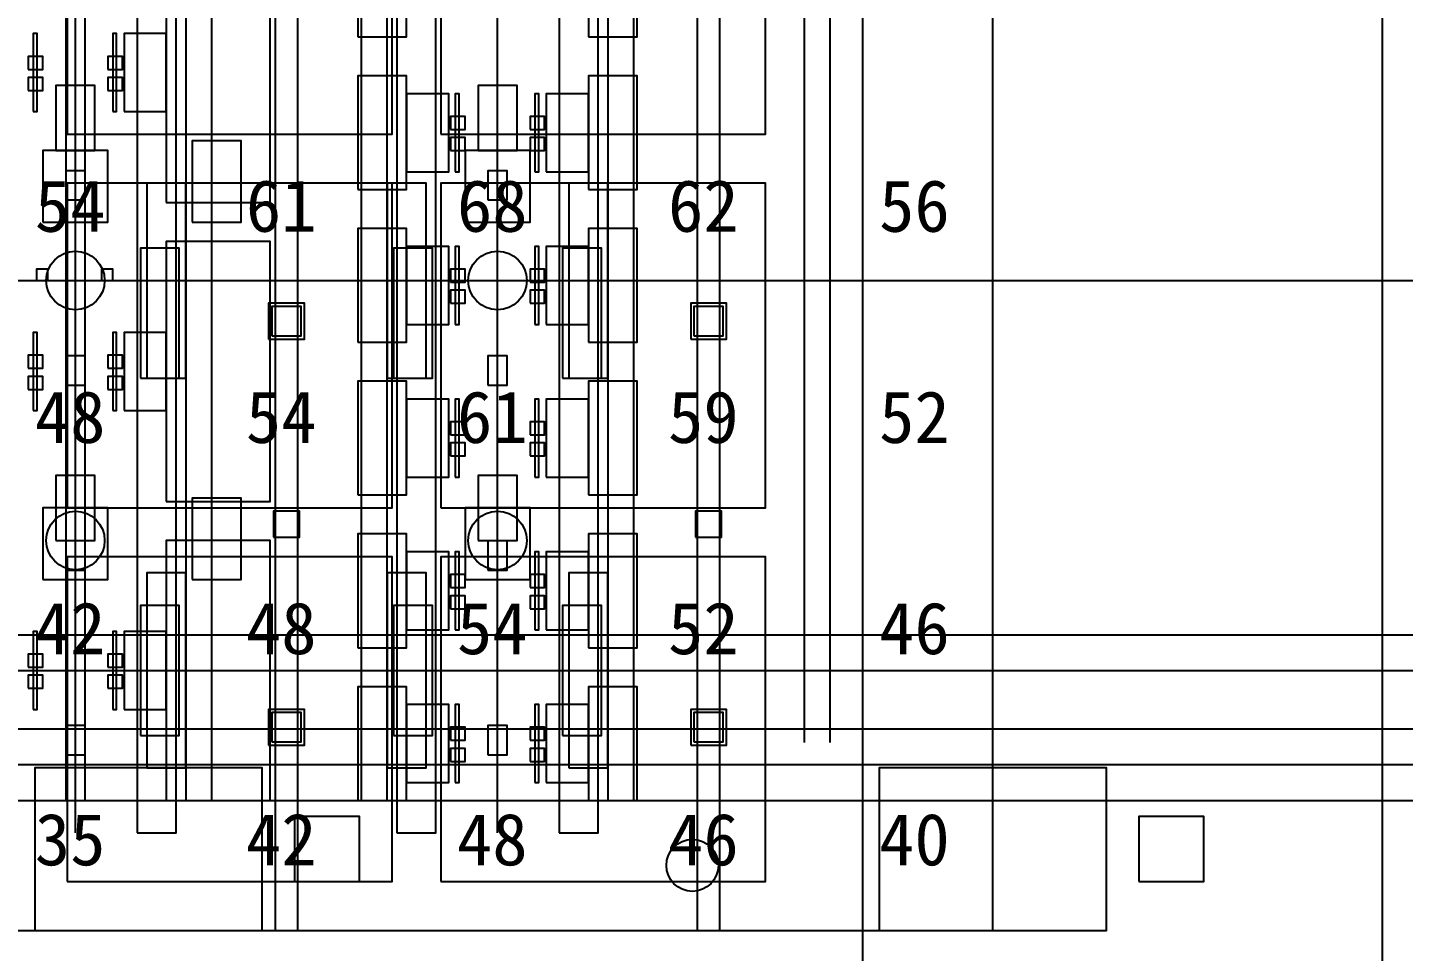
# Model space of a CAD drawing. Header units: metres. Extents: x -1640 to 1560, y -268 to 2338.
# Drawn here: x -87.22 to -44.85, y 1568.35 to 1596.79 of the extents above; entities that cross this region are included whole.
import ezdxf

# ---------------------------------------------------------------- set-up
doc = ezdxf.new("R2010")
doc.units = ezdxf.units.M
for name, color, linetype in [('1F_CHL', 4, 'Continuous'), ('1F_EHS_GAS_DETECTOR', 6, 'Continuous'), ('1F_EHS_SAFETY_SHOWER_EYEWASH_CONCEPT', 3, 'Continuous'), ('1F_PUMP', 2, 'Continuous'), ('1F_SCR', 3, 'Continuous'), ('1F_STRUCT_COLUMN', 8, 'Continuous'), ('1F_ZONE', 3, 'Continuous'), ('2F_CSF_LATERAL_RACK_CONCEPT', 9, 'Continuous'), ('2F_EHS_GAS_DETECTOR', 6, 'Continuous'), ('2F_RFG', 5, 'Continuous'), ('2F_STRUCT_COLUMN', 8, 'Continuous'), ('2F_VMB', 6, 'Continuous'), ('2F_ZONE', 3, 'Continuous'), ('3F_CLEANROOM_OVERHEAD_PIPE_DUCT_CONCEPT', 9, 'Continuous'), ('3F_EHS_EGRESS_DIST_M', 2, 'Continuous'), ('3F_FOUP', 5, 'Continuous'), ('3F_IMP', 1, 'Continuous'), ('3F_METRO', 2, 'Continuous'), ('3F_OHT', 9, 'Continuous'), ('3F_OHTV', 1, 'Continuous'), ('3F_STRUCT_COLUMN', 8, 'Continuous'), ('3F_TBAR', 6, 'Continuous'), ('3F_ZONE', 3, 'Continuous'), ('4F_FFU', 1, 'Continuous'), ('4F_STRUCT_PLENUM_TRUSS_CONCEPT', 9, 'Continuous'), ('4F_ZONE', 3, 'Continuous'), ('5F_CHL', 4, 'Continuous'), ('5F_EHS_GAS_DETECTOR', 6, 'Continuous'), ('5F_EHS_SAFETY_SHOWER_EYEWASH_CONCEPT', 3, 'Continuous'), ('5F_PUMP', 2, 'Continuous'), ('5F_SCR', 3, 'Continuous'), ('5F_STRUCT_COLUMN', 8, 'Continuous'), ('5F_ZONE', 3, 'Continuous'), ('6F_CSF_LATERAL_RACK_CONCEPT', 9, 'Continuous'), ('6F_EHS_GAS_DETECTOR', 6, 'Continuous'), ('6F_RFG', 5, 'Continuous'), ('6F_STRUCT_COLUMN', 8, 'Continuous'), ('6F_VMB', 6, 'Continuous'), ('6F_ZONE', 3, 'Continuous'), ('7F_CLEANROOM_OVERHEAD_PIPE_DUCT_CONCEPT', 9, 'Continuous'), ('7F_EHS_EGRESS_DIST_M', 2, 'Continuous'), ('7F_FOUP', 5, 'Continuous'), ('7F_IMP', 1, 'Continuous'), ('7F_METRO', 2, 'Continuous'), ('7F_OHT', 9, 'Continuous'), ('7F_OHTV', 1, 'Continuous'), ('7F_STRUCT_COLUMN', 8, 'Continuous'), ('7F_TBAR', 6, 'Continuous'), ('7F_ZONE', 3, 'Continuous'), ('8F_FFU', 1, 'Continuous'), ('8F_STRUCT_PLENUM_TRUSS_CONCEPT', 9, 'Continuous'), ('8F_ZONE', 3, 'Continuous'), ('EHS_GAS_SUPPLY', 3, 'Continuous'), ('EHS_PROCESS_EXHAUST', 1, 'Continuous'), ('EHS_TREATED_EXHAUST', 30, 'Continuous'), ('RF_RSC', 4, 'Continuous'), ('RF_STACK', 2, 'Continuous'), ('UTIL_CHEM_CONCEPT', 6, 'Continuous'), ('UTIL_CHW.S_CONCEPT', 1, 'Continuous'), ('UTIL_GAS.SPEC_CONCEPT', 3, 'Continuous'), ('UTIL_PCW.R_CONCEPT', 1, 'Continuous'), ('UTIL_PCW.S_CONCEPT', 6, 'Continuous'), ('UTIL_UPW.R_CONCEPT', 2, 'Continuous'), ('UTIL_UPW.S_CONCEPT', 1, 'Continuous'), ('UTIL_WW.AA_CONCEPT', 3, 'Continuous'), ('UTIL_WW.F_CONCEPT', 2, 'Continuous'), ('UTIL_WW.ORG_CONCEPT', 4, 'Continuous')]:
    doc.layers.add(name, color=color, linetype=linetype)

msp = doc.modelspace()

# ---------------------------------------------------------------- linework, layer by layer
at = {"layer": '1F_CHL'}
for points in [[(-82.15, 1590.8), (-80.65, 1590.8), (-80.65, 1593.3), (-82.15, 1593.3)], [(-82.15, 1579.8), (-80.65, 1579.8), (-80.65, 1582.3), (-82.15, 1582.3)]]:
    msp.add_lwpolyline(points, close=True, dxfattribs=at)
at = {"layer": '1F_EHS_GAS_DETECTOR'}
for centre in [(-85.75, 1581), (-72.75, 1581)]:
    msp.add_circle(centre, 0.9, dxfattribs=at)
at = {"layer": '1F_EHS_SAFETY_SHOWER_EYEWASH_CONCEPT'}
msp.add_circle((-66.75, 1571), 0.8, dxfattribs=at)
at = {"layer": '1F_PUMP'}
for points in [[(-83.75, 1586), (-82.55, 1586), (-82.55, 1590), (-83.75, 1590)], [(-75.95, 1586), (-74.75, 1586), (-74.75, 1590), (-75.95, 1590)], [(-70.75, 1586), (-69.55, 1586), (-69.55, 1590), (-70.75, 1590)], [(-83.75, 1575), (-82.55, 1575), (-82.55, 1579), (-83.75, 1579)], [(-75.95, 1575), (-74.75, 1575), (-74.75, 1579), (-75.95, 1579)], [(-70.75, 1575), (-69.55, 1575), (-69.55, 1579), (-70.75, 1579)]]:
    msp.add_lwpolyline(points, close=True, dxfattribs=at)
at = {"layer": '1F_SCR'}
for points in [[(-86.75, 1590.8), (-84.75, 1590.8), (-84.75, 1593), (-86.75, 1593)], [(-73.75, 1590.8), (-71.75, 1590.8), (-71.75, 1593), (-73.75, 1593)], [(-86.75, 1579.8), (-84.75, 1579.8), (-84.75, 1582), (-86.75, 1582)], [(-73.75, 1579.8), (-71.75, 1579.8), (-71.75, 1582), (-73.75, 1582)]]:
    msp.add_lwpolyline(points, close=True, dxfattribs=at)
at = {"layer": '1F_STRUCT_COLUMN'}
for points in [[(-79.8, 1587.2), (-78.7, 1587.2), (-78.7, 1588.3), (-79.8, 1588.3)], [(-66.8, 1587.2), (-65.7, 1587.2), (-65.7, 1588.3), (-66.8, 1588.3)], [(-79.8, 1574.7), (-78.7, 1574.7), (-78.7, 1575.8), (-79.8, 1575.8)], [(-66.8, 1574.7), (-65.7, 1574.7), (-65.7, 1575.8), (-66.8, 1575.8)]]:
    msp.add_lwpolyline(points, close=True, dxfattribs=at)
at = {"layer": '1F_ZONE'}
msp.add_lwpolyline([(-283, 1569), (-57.5, 1569), (-57.5, 1723), (-283, 1723)], close=True, dxfattribs=at)
at = {"layer": '2F_CSF_LATERAL_RACK_CONCEPT'}
for points in [[(-82.35, 1573), (-81.55, 1573), (-81.55, 1719), (-82.35, 1719)], [(-76.95, 1573), (-76.15, 1573), (-76.15, 1719), (-76.95, 1719)], [(-69.35, 1573), (-68.55, 1573), (-68.55, 1719), (-69.35, 1719)]]:
    msp.add_lwpolyline(points, close=True, dxfattribs=at)
at = {"layer": '2F_EHS_GAS_DETECTOR'}
for centre in [(-85.75, 1589), (-72.75, 1589)]:
    msp.add_circle(centre, 0.9, dxfattribs=at)
at = {"layer": '2F_RFG'}
for points in [[(-83.55, 1586), (-82.35, 1586), (-82.35, 1592), (-83.55, 1592)], [(-76.15, 1586), (-74.95, 1586), (-74.95, 1592), (-76.15, 1592)], [(-70.55, 1586), (-69.35, 1586), (-69.35, 1592), (-70.55, 1592)], [(-83.55, 1574), (-82.35, 1574), (-82.35, 1580), (-83.55, 1580)], [(-76.15, 1574), (-74.95, 1574), (-74.95, 1580), (-76.15, 1580)], [(-70.55, 1574), (-69.35, 1574), (-69.35, 1580), (-70.55, 1580)]]:
    msp.add_lwpolyline(points, close=True, dxfattribs=at)
at = {"layer": '2F_STRUCT_COLUMN'}
for points in [[(-79.7, 1587.3), (-78.8, 1587.3), (-78.8, 1588.2), (-79.7, 1588.2)], [(-66.7, 1587.3), (-65.8, 1587.3), (-65.8, 1588.2), (-66.7, 1588.2)], [(-79.7, 1574.8), (-78.8, 1574.8), (-78.8, 1575.7), (-79.7, 1575.7)], [(-66.7, 1574.8), (-65.8, 1574.8), (-65.8, 1575.7), (-66.7, 1575.7)]]:
    msp.add_lwpolyline(points, close=True, dxfattribs=at)
at = {"layer": '2F_VMB'}
for points in [[(-86.35, 1593), (-85.15, 1593), (-85.15, 1595), (-86.35, 1595)], [(-73.35, 1593), (-72.15, 1593), (-72.15, 1595), (-73.35, 1595)], [(-86.35, 1581), (-85.15, 1581), (-85.15, 1583), (-86.35, 1583)], [(-73.35, 1581), (-72.15, 1581), (-72.15, 1583), (-73.35, 1583)]]:
    msp.add_lwpolyline(points, close=True, dxfattribs=at)
at = {"layer": '2F_ZONE'}
msp.add_lwpolyline([(-283, 1569), (-57.5, 1569), (-57.5, 1723), (-283, 1723)], close=True, dxfattribs=at)
at = {"layer": '3F_CLEANROOM_OVERHEAD_PIPE_DUCT_CONCEPT'}
for points in [[(-83.85, 1572), (-82.65, 1572), (-82.65, 1720), (-83.85, 1720)], [(-75.85, 1572), (-74.65, 1572), (-74.65, 1720), (-75.85, 1720)], [(-70.85, 1572), (-69.65, 1572), (-69.65, 1720), (-70.85, 1720)]]:
    msp.add_lwpolyline(points, close=True, dxfattribs=at)
at = {"layer": '3F_FOUP'}
for points in [[(-87.2, 1595.5), (-86.75, 1595.5), (-86.75, 1595.9), (-87.2, 1595.9)], [(-84.75, 1595.5), (-84.3, 1595.5), (-84.3, 1595.9), (-84.75, 1595.9)], [(-87.2, 1594.85), (-86.75, 1594.85), (-86.75, 1595.25), (-87.2, 1595.25)], [(-84.75, 1594.85), (-84.3, 1594.85), (-84.3, 1595.25), (-84.75, 1595.25)], [(-74.2, 1593.65), (-73.75, 1593.65), (-73.75, 1594.05), (-74.2, 1594.05)], [(-71.75, 1593.65), (-71.3, 1593.65), (-71.3, 1594.05), (-71.75, 1594.05)], [(-74.2, 1593), (-73.75, 1593), (-73.75, 1593.4), (-74.2, 1593.4)], [(-71.75, 1593), (-71.3, 1593), (-71.3, 1593.4), (-71.75, 1593.4)], [(-74.2, 1588.95), (-73.75, 1588.95), (-73.75, 1589.35), (-74.2, 1589.35)], [(-71.75, 1588.95), (-71.3, 1588.95), (-71.3, 1589.35), (-71.75, 1589.35)], [(-74.2, 1588.3), (-73.75, 1588.3), (-73.75, 1588.7), (-74.2, 1588.7)], [(-71.75, 1588.3), (-71.3, 1588.3), (-71.3, 1588.7), (-71.75, 1588.7)], [(-87.2, 1586.3), (-86.75, 1586.3), (-86.75, 1586.7), (-87.2, 1586.7)], [(-84.75, 1586.3), (-84.3, 1586.3), (-84.3, 1586.7), (-84.75, 1586.7)], [(-87.2, 1585.65), (-86.75, 1585.65), (-86.75, 1586.05), (-87.2, 1586.05)], [(-84.75, 1585.65), (-84.3, 1585.65), (-84.3, 1586.05), (-84.75, 1586.05)], [(-74.2, 1584.25), (-73.75, 1584.25), (-73.75, 1584.65), (-74.2, 1584.65)], [(-71.75, 1584.25), (-71.3, 1584.25), (-71.3, 1584.65), (-71.75, 1584.65)], [(-74.2, 1583.6), (-73.75, 1583.6), (-73.75, 1584), (-74.2, 1584)], [(-71.75, 1583.6), (-71.3, 1583.6), (-71.3, 1584), (-71.75, 1584)], [(-74.2, 1579.55), (-73.75, 1579.55), (-73.75, 1579.95), (-74.2, 1579.95)], [(-71.75, 1579.55), (-71.3, 1579.55), (-71.3, 1579.95), (-71.75, 1579.95)], [(-74.2, 1578.9), (-73.75, 1578.9), (-73.75, 1579.3), (-74.2, 1579.3)], [(-71.75, 1578.9), (-71.3, 1578.9), (-71.3, 1579.3), (-71.75, 1579.3)], [(-87.2, 1577.1), (-86.75, 1577.1), (-86.75, 1577.5), (-87.2, 1577.5)], [(-84.75, 1577.1), (-84.3, 1577.1), (-84.3, 1577.5), (-84.75, 1577.5)], [(-87.2, 1576.45), (-86.75, 1576.45), (-86.75, 1576.85), (-87.2, 1576.85)], [(-84.75, 1576.45), (-84.3, 1576.45), (-84.3, 1576.85), (-84.75, 1576.85)], [(-74.2, 1574.85), (-73.75, 1574.85), (-73.75, 1575.25), (-74.2, 1575.25)], [(-71.75, 1574.85), (-71.3, 1574.85), (-71.3, 1575.25), (-71.75, 1575.25)], [(-74.2, 1574.2), (-73.75, 1574.2), (-73.75, 1574.6), (-74.2, 1574.6)], [(-71.75, 1574.2), (-71.3, 1574.2), (-71.3, 1574.6), (-71.75, 1574.6)]]:
    msp.add_lwpolyline(points, close=True, dxfattribs=at)
at = {"layer": '3F_IMP'}
for points in [[(-82.95, 1591.4), (-79.75, 1591.4), (-79.75, 1599.4), (-82.95, 1599.4)], [(-84.25, 1594.2), (-82.95, 1594.2), (-82.95, 1596.6), (-84.25, 1596.6)], [(-82.95, 1582.2), (-79.75, 1582.2), (-79.75, 1590.2), (-82.95, 1590.2)], [(-84.25, 1585), (-82.95, 1585), (-82.95, 1587.4), (-84.25, 1587.4)], [(-82.95, 1573), (-79.75, 1573), (-79.75, 1581), (-82.95, 1581)], [(-84.25, 1575.8), (-82.95, 1575.8), (-82.95, 1578.2), (-84.25, 1578.2)]]:
    msp.add_lwpolyline(points, close=True, dxfattribs=at)
at = {"layer": '3F_METRO'}
for points in [[(-77.05, 1596.5), (-75.55, 1596.5), (-75.55, 1600), (-77.05, 1600)], [(-69.95, 1596.5), (-68.45, 1596.5), (-68.45, 1600), (-69.95, 1600)], [(-77.05, 1591.8), (-75.55, 1591.8), (-75.55, 1595.3), (-77.05, 1595.3)], [(-69.95, 1591.8), (-68.45, 1591.8), (-68.45, 1595.3), (-69.95, 1595.3)], [(-75.55, 1592.35), (-74.25, 1592.35), (-74.25, 1594.75), (-75.55, 1594.75)], [(-71.25, 1592.35), (-69.95, 1592.35), (-69.95, 1594.75), (-71.25, 1594.75)], [(-77.05, 1587.1), (-75.55, 1587.1), (-75.55, 1590.6), (-77.05, 1590.6)], [(-69.95, 1587.1), (-68.45, 1587.1), (-68.45, 1590.6), (-69.95, 1590.6)], [(-75.55, 1587.65), (-74.25, 1587.65), (-74.25, 1590.05), (-75.55, 1590.05)], [(-71.25, 1587.65), (-69.95, 1587.65), (-69.95, 1590.05), (-71.25, 1590.05)], [(-77.05, 1582.4), (-75.55, 1582.4), (-75.55, 1585.9), (-77.05, 1585.9)], [(-69.95, 1582.4), (-68.45, 1582.4), (-68.45, 1585.9), (-69.95, 1585.9)], [(-75.55, 1582.95), (-74.25, 1582.95), (-74.25, 1585.35), (-75.55, 1585.35)], [(-71.25, 1582.95), (-69.95, 1582.95), (-69.95, 1585.35), (-71.25, 1585.35)], [(-77.05, 1577.7), (-75.55, 1577.7), (-75.55, 1581.2), (-77.05, 1581.2)], [(-69.95, 1577.7), (-68.45, 1577.7), (-68.45, 1581.2), (-69.95, 1581.2)], [(-75.55, 1578.25), (-74.25, 1578.25), (-74.25, 1580.65), (-75.55, 1580.65)], [(-71.25, 1578.25), (-69.95, 1578.25), (-69.95, 1580.65), (-71.25, 1580.65)], [(-77.05, 1573), (-75.55, 1573), (-75.55, 1576.5), (-77.05, 1576.5)], [(-69.95, 1573), (-68.45, 1573), (-68.45, 1576.5), (-69.95, 1576.5)], [(-75.55, 1573.55), (-74.25, 1573.55), (-74.25, 1575.95), (-75.55, 1575.95)], [(-71.25, 1573.55), (-69.95, 1573.55), (-69.95, 1575.95), (-71.25, 1575.95)]]:
    msp.add_lwpolyline(points, close=True, dxfattribs=at)
at = {"layer": '3F_OHT'}
for p, q in [((-85.75, 1572), (-85.75, 1642)), ((-72.75, 1572), (-72.75, 1642))]:
    msp.add_line(p, q, dxfattribs=at)
at = {"layer": '3F_OHTV'}
for points in [[(-86.05, 1591.48), (-85.45, 1591.48), (-85.45, 1592.38), (-86.05, 1592.38)], [(-73.05, 1591.48), (-72.45, 1591.48), (-72.45, 1592.38), (-73.05, 1592.38)], [(-86.05, 1585.78), (-85.45, 1585.78), (-85.45, 1586.68), (-86.05, 1586.68)], [(-73.05, 1585.78), (-72.45, 1585.78), (-72.45, 1586.68), (-73.05, 1586.68)], [(-86.05, 1580.09), (-85.45, 1580.09), (-85.45, 1580.99), (-86.05, 1580.99)], [(-73.05, 1580.09), (-72.45, 1580.09), (-72.45, 1580.99), (-73.05, 1580.99)], [(-86.05, 1574.4), (-85.45, 1574.4), (-85.45, 1575.3), (-86.05, 1575.3)], [(-73.05, 1574.4), (-72.45, 1574.4), (-72.45, 1575.3), (-73.05, 1575.3)]]:
    msp.add_lwpolyline(points, close=True, dxfattribs=at)
at = {"layer": '3F_STRUCT_COLUMN'}
for points in [[(-79.65, 1581.1), (-78.85, 1581.1), (-78.85, 1581.9), (-79.65, 1581.9)], [(-66.65, 1581.1), (-65.85, 1581.1), (-65.85, 1581.9), (-66.65, 1581.9)]]:
    msp.add_lwpolyline(points, close=True, dxfattribs=at)
at = {"layer": '3F_TBAR'}
for points in [[(-87.05, 1594.2), (-86.93, 1594.2), (-86.93, 1596.6), (-87.05, 1596.6)], [(-84.6, 1594.2), (-84.48, 1594.2), (-84.48, 1596.6), (-84.6, 1596.6)], [(-74.05, 1592.35), (-73.93, 1592.35), (-73.93, 1594.75), (-74.05, 1594.75)], [(-71.6, 1592.35), (-71.48, 1592.35), (-71.48, 1594.75), (-71.6, 1594.75)], [(-74.05, 1587.65), (-73.93, 1587.65), (-73.93, 1590.05), (-74.05, 1590.05)], [(-71.6, 1587.65), (-71.48, 1587.65), (-71.48, 1590.05), (-71.6, 1590.05)], [(-87.05, 1585), (-86.93, 1585), (-86.93, 1587.4), (-87.05, 1587.4)], [(-84.6, 1585), (-84.48, 1585), (-84.48, 1587.4), (-84.6, 1587.4)], [(-74.05, 1582.95), (-73.93, 1582.95), (-73.93, 1585.35), (-74.05, 1585.35)], [(-71.6, 1582.95), (-71.48, 1582.95), (-71.48, 1585.35), (-71.6, 1585.35)], [(-74.05, 1578.25), (-73.93, 1578.25), (-73.93, 1580.65), (-74.05, 1580.65)], [(-71.6, 1578.25), (-71.48, 1578.25), (-71.48, 1580.65), (-71.6, 1580.65)], [(-87.05, 1575.8), (-86.93, 1575.8), (-86.93, 1578.2), (-87.05, 1578.2)], [(-84.6, 1575.8), (-84.48, 1575.8), (-84.48, 1578.2), (-84.6, 1578.2)], [(-74.05, 1573.55), (-73.93, 1573.55), (-73.93, 1575.95), (-74.05, 1575.95)], [(-71.6, 1573.55), (-71.48, 1573.55), (-71.48, 1575.95), (-71.6, 1575.95)]]:
    msp.add_lwpolyline(points, close=True, dxfattribs=at)
at = {"layer": '3F_ZONE'}
msp.add_lwpolyline([(-283, 1569), (-57.5, 1569), (-57.5, 1723), (-283, 1723)], close=True, dxfattribs=at)
at = {"layer": '4F_FFU'}
for points in [[(-86, 1593.5), (-76, 1593.5), (-76, 1603.5), (-86, 1603.5)], [(-74.5, 1593.5), (-64.5, 1593.5), (-64.5, 1603.5), (-74.5, 1603.5)], [(-86, 1582), (-76, 1582), (-76, 1592), (-86, 1592)], [(-74.5, 1582), (-64.5, 1582), (-64.5, 1592), (-74.5, 1592)], [(-86, 1570.5), (-76, 1570.5), (-76, 1580.5), (-86, 1580.5)], [(-74.5, 1570.5), (-64.5, 1570.5), (-64.5, 1580.5), (-74.5, 1580.5)]]:
    msp.add_lwpolyline(points, close=True, dxfattribs=at)
at = {"layer": '4F_STRUCT_PLENUM_TRUSS_CONCEPT'}
for points in [[(-79.6, 1569), (-78.9, 1569), (-78.9, 1723), (-79.6, 1723)], [(-66.6, 1569), (-65.9, 1569), (-65.9, 1723), (-66.6, 1723)]]:
    msp.add_lwpolyline(points, close=True, dxfattribs=at)
at = {"layer": '4F_ZONE'}
msp.add_lwpolyline([(-283, 1569), (-57.5, 1569), (-57.5, 1723), (-283, 1723)], close=True, dxfattribs=at)
at = {"layer": '5F_CHL'}
for points in [[(-82.15, 1590.8), (-80.65, 1590.8), (-80.65, 1593.3), (-82.15, 1593.3)], [(-82.15, 1579.8), (-80.65, 1579.8), (-80.65, 1582.3), (-82.15, 1582.3)]]:
    msp.add_lwpolyline(points, close=True, dxfattribs=at)
at = {"layer": '5F_EHS_GAS_DETECTOR'}
for centre in [(-85.75, 1581), (-72.75, 1581)]:
    msp.add_circle(centre, 0.9, dxfattribs=at)
at = {"layer": '5F_EHS_SAFETY_SHOWER_EYEWASH_CONCEPT'}
msp.add_circle((-66.75, 1571), 0.8, dxfattribs=at)
at = {"layer": '5F_PUMP'}
for points in [[(-83.75, 1586), (-82.55, 1586), (-82.55, 1590), (-83.75, 1590)], [(-75.95, 1586), (-74.75, 1586), (-74.75, 1590), (-75.95, 1590)], [(-70.75, 1586), (-69.55, 1586), (-69.55, 1590), (-70.75, 1590)], [(-83.75, 1575), (-82.55, 1575), (-82.55, 1579), (-83.75, 1579)], [(-75.95, 1575), (-74.75, 1575), (-74.75, 1579), (-75.95, 1579)], [(-70.75, 1575), (-69.55, 1575), (-69.55, 1579), (-70.75, 1579)]]:
    msp.add_lwpolyline(points, close=True, dxfattribs=at)
at = {"layer": '5F_SCR'}
for points in [[(-86.75, 1590.8), (-84.75, 1590.8), (-84.75, 1593), (-86.75, 1593)], [(-73.75, 1590.8), (-71.75, 1590.8), (-71.75, 1593), (-73.75, 1593)], [(-86.75, 1579.8), (-84.75, 1579.8), (-84.75, 1582), (-86.75, 1582)], [(-73.75, 1579.8), (-71.75, 1579.8), (-71.75, 1582), (-73.75, 1582)]]:
    msp.add_lwpolyline(points, close=True, dxfattribs=at)
at = {"layer": '5F_STRUCT_COLUMN'}
for points in [[(-79.8, 1587.2), (-78.7, 1587.2), (-78.7, 1588.3), (-79.8, 1588.3)], [(-66.8, 1587.2), (-65.7, 1587.2), (-65.7, 1588.3), (-66.8, 1588.3)], [(-79.8, 1574.7), (-78.7, 1574.7), (-78.7, 1575.8), (-79.8, 1575.8)], [(-66.8, 1574.7), (-65.7, 1574.7), (-65.7, 1575.8), (-66.8, 1575.8)]]:
    msp.add_lwpolyline(points, close=True, dxfattribs=at)
at = {"layer": '5F_ZONE'}
msp.add_lwpolyline([(-283, 1569), (-57.5, 1569), (-57.5, 1723), (-283, 1723)], close=True, dxfattribs=at)
at = {"layer": '6F_CSF_LATERAL_RACK_CONCEPT'}
for points in [[(-82.35, 1573), (-81.55, 1573), (-81.55, 1719), (-82.35, 1719)], [(-76.95, 1573), (-76.15, 1573), (-76.15, 1719), (-76.95, 1719)], [(-69.35, 1573), (-68.55, 1573), (-68.55, 1719), (-69.35, 1719)]]:
    msp.add_lwpolyline(points, close=True, dxfattribs=at)
at = {"layer": '6F_EHS_GAS_DETECTOR'}
for centre in [(-85.75, 1589), (-72.75, 1589)]:
    msp.add_circle(centre, 0.9, dxfattribs=at)
at = {"layer": '6F_RFG'}
for points in [[(-83.55, 1586), (-82.35, 1586), (-82.35, 1592), (-83.55, 1592)], [(-76.15, 1586), (-74.95, 1586), (-74.95, 1592), (-76.15, 1592)], [(-70.55, 1586), (-69.35, 1586), (-69.35, 1592), (-70.55, 1592)], [(-83.55, 1574), (-82.35, 1574), (-82.35, 1580), (-83.55, 1580)], [(-76.15, 1574), (-74.95, 1574), (-74.95, 1580), (-76.15, 1580)], [(-70.55, 1574), (-69.35, 1574), (-69.35, 1580), (-70.55, 1580)]]:
    msp.add_lwpolyline(points, close=True, dxfattribs=at)
at = {"layer": '6F_STRUCT_COLUMN'}
for points in [[(-79.7, 1587.3), (-78.8, 1587.3), (-78.8, 1588.2), (-79.7, 1588.2)], [(-66.7, 1587.3), (-65.8, 1587.3), (-65.8, 1588.2), (-66.7, 1588.2)], [(-79.7, 1574.8), (-78.8, 1574.8), (-78.8, 1575.7), (-79.7, 1575.7)], [(-66.7, 1574.8), (-65.8, 1574.8), (-65.8, 1575.7), (-66.7, 1575.7)]]:
    msp.add_lwpolyline(points, close=True, dxfattribs=at)
at = {"layer": '6F_VMB'}
for points in [[(-86.35, 1593), (-85.15, 1593), (-85.15, 1595), (-86.35, 1595)], [(-73.35, 1593), (-72.15, 1593), (-72.15, 1595), (-73.35, 1595)], [(-86.35, 1581), (-85.15, 1581), (-85.15, 1583), (-86.35, 1583)], [(-73.35, 1581), (-72.15, 1581), (-72.15, 1583), (-73.35, 1583)]]:
    msp.add_lwpolyline(points, close=True, dxfattribs=at)
at = {"layer": '6F_ZONE'}
msp.add_lwpolyline([(-283, 1569), (-57.5, 1569), (-57.5, 1723), (-283, 1723)], close=True, dxfattribs=at)
at = {"layer": '7F_CLEANROOM_OVERHEAD_PIPE_DUCT_CONCEPT'}
for points in [[(-83.85, 1572), (-82.65, 1572), (-82.65, 1720), (-83.85, 1720)], [(-75.85, 1572), (-74.65, 1572), (-74.65, 1720), (-75.85, 1720)], [(-70.85, 1572), (-69.65, 1572), (-69.65, 1720), (-70.85, 1720)]]:
    msp.add_lwpolyline(points, close=True, dxfattribs=at)
at = {"layer": '7F_FOUP'}
for points in [[(-87.2, 1595.5), (-86.75, 1595.5), (-86.75, 1595.9), (-87.2, 1595.9)], [(-84.75, 1595.5), (-84.3, 1595.5), (-84.3, 1595.9), (-84.75, 1595.9)], [(-87.2, 1594.85), (-86.75, 1594.85), (-86.75, 1595.25), (-87.2, 1595.25)], [(-84.75, 1594.85), (-84.3, 1594.85), (-84.3, 1595.25), (-84.75, 1595.25)], [(-74.2, 1593.65), (-73.75, 1593.65), (-73.75, 1594.05), (-74.2, 1594.05)], [(-71.75, 1593.65), (-71.3, 1593.65), (-71.3, 1594.05), (-71.75, 1594.05)], [(-74.2, 1593), (-73.75, 1593), (-73.75, 1593.4), (-74.2, 1593.4)], [(-71.75, 1593), (-71.3, 1593), (-71.3, 1593.4), (-71.75, 1593.4)], [(-74.2, 1588.95), (-73.75, 1588.95), (-73.75, 1589.35), (-74.2, 1589.35)], [(-71.75, 1588.95), (-71.3, 1588.95), (-71.3, 1589.35), (-71.75, 1589.35)], [(-74.2, 1588.3), (-73.75, 1588.3), (-73.75, 1588.7), (-74.2, 1588.7)], [(-71.75, 1588.3), (-71.3, 1588.3), (-71.3, 1588.7), (-71.75, 1588.7)], [(-87.2, 1586.3), (-86.75, 1586.3), (-86.75, 1586.7), (-87.2, 1586.7)], [(-84.75, 1586.3), (-84.3, 1586.3), (-84.3, 1586.7), (-84.75, 1586.7)], [(-87.2, 1585.65), (-86.75, 1585.65), (-86.75, 1586.05), (-87.2, 1586.05)], [(-84.75, 1585.65), (-84.3, 1585.65), (-84.3, 1586.05), (-84.75, 1586.05)], [(-74.2, 1584.25), (-73.75, 1584.25), (-73.75, 1584.65), (-74.2, 1584.65)], [(-71.75, 1584.25), (-71.3, 1584.25), (-71.3, 1584.65), (-71.75, 1584.65)], [(-74.2, 1583.6), (-73.75, 1583.6), (-73.75, 1584), (-74.2, 1584)], [(-71.75, 1583.6), (-71.3, 1583.6), (-71.3, 1584), (-71.75, 1584)], [(-74.2, 1579.55), (-73.75, 1579.55), (-73.75, 1579.95), (-74.2, 1579.95)], [(-71.75, 1579.55), (-71.3, 1579.55), (-71.3, 1579.95), (-71.75, 1579.95)], [(-74.2, 1578.9), (-73.75, 1578.9), (-73.75, 1579.3), (-74.2, 1579.3)], [(-71.75, 1578.9), (-71.3, 1578.9), (-71.3, 1579.3), (-71.75, 1579.3)], [(-87.2, 1577.1), (-86.75, 1577.1), (-86.75, 1577.5), (-87.2, 1577.5)], [(-84.75, 1577.1), (-84.3, 1577.1), (-84.3, 1577.5), (-84.75, 1577.5)], [(-87.2, 1576.45), (-86.75, 1576.45), (-86.75, 1576.85), (-87.2, 1576.85)], [(-84.75, 1576.45), (-84.3, 1576.45), (-84.3, 1576.85), (-84.75, 1576.85)], [(-74.2, 1574.85), (-73.75, 1574.85), (-73.75, 1575.25), (-74.2, 1575.25)], [(-71.75, 1574.85), (-71.3, 1574.85), (-71.3, 1575.25), (-71.75, 1575.25)], [(-74.2, 1574.2), (-73.75, 1574.2), (-73.75, 1574.6), (-74.2, 1574.6)], [(-71.75, 1574.2), (-71.3, 1574.2), (-71.3, 1574.6), (-71.75, 1574.6)]]:
    msp.add_lwpolyline(points, close=True, dxfattribs=at)
at = {"layer": '7F_IMP'}
for points in [[(-82.95, 1591.4), (-79.75, 1591.4), (-79.75, 1599.4), (-82.95, 1599.4)], [(-84.25, 1594.2), (-82.95, 1594.2), (-82.95, 1596.6), (-84.25, 1596.6)], [(-82.95, 1582.2), (-79.75, 1582.2), (-79.75, 1590.2), (-82.95, 1590.2)], [(-84.25, 1585), (-82.95, 1585), (-82.95, 1587.4), (-84.25, 1587.4)], [(-82.95, 1573), (-79.75, 1573), (-79.75, 1581), (-82.95, 1581)], [(-84.25, 1575.8), (-82.95, 1575.8), (-82.95, 1578.2), (-84.25, 1578.2)]]:
    msp.add_lwpolyline(points, close=True, dxfattribs=at)
at = {"layer": '7F_METRO'}
for points in [[(-77.05, 1596.5), (-75.55, 1596.5), (-75.55, 1600), (-77.05, 1600)], [(-69.95, 1596.5), (-68.45, 1596.5), (-68.45, 1600), (-69.95, 1600)], [(-77.05, 1591.8), (-75.55, 1591.8), (-75.55, 1595.3), (-77.05, 1595.3)], [(-69.95, 1591.8), (-68.45, 1591.8), (-68.45, 1595.3), (-69.95, 1595.3)], [(-75.55, 1592.35), (-74.25, 1592.35), (-74.25, 1594.75), (-75.55, 1594.75)], [(-71.25, 1592.35), (-69.95, 1592.35), (-69.95, 1594.75), (-71.25, 1594.75)], [(-77.05, 1587.1), (-75.55, 1587.1), (-75.55, 1590.6), (-77.05, 1590.6)], [(-69.95, 1587.1), (-68.45, 1587.1), (-68.45, 1590.6), (-69.95, 1590.6)], [(-75.55, 1587.65), (-74.25, 1587.65), (-74.25, 1590.05), (-75.55, 1590.05)], [(-71.25, 1587.65), (-69.95, 1587.65), (-69.95, 1590.05), (-71.25, 1590.05)], [(-77.05, 1582.4), (-75.55, 1582.4), (-75.55, 1585.9), (-77.05, 1585.9)], [(-69.95, 1582.4), (-68.45, 1582.4), (-68.45, 1585.9), (-69.95, 1585.9)], [(-75.55, 1582.95), (-74.25, 1582.95), (-74.25, 1585.35), (-75.55, 1585.35)], [(-71.25, 1582.95), (-69.95, 1582.95), (-69.95, 1585.35), (-71.25, 1585.35)], [(-77.05, 1577.7), (-75.55, 1577.7), (-75.55, 1581.2), (-77.05, 1581.2)], [(-69.95, 1577.7), (-68.45, 1577.7), (-68.45, 1581.2), (-69.95, 1581.2)], [(-75.55, 1578.25), (-74.25, 1578.25), (-74.25, 1580.65), (-75.55, 1580.65)], [(-71.25, 1578.25), (-69.95, 1578.25), (-69.95, 1580.65), (-71.25, 1580.65)], [(-77.05, 1573), (-75.55, 1573), (-75.55, 1576.5), (-77.05, 1576.5)], [(-69.95, 1573), (-68.45, 1573), (-68.45, 1576.5), (-69.95, 1576.5)], [(-75.55, 1573.55), (-74.25, 1573.55), (-74.25, 1575.95), (-75.55, 1575.95)], [(-71.25, 1573.55), (-69.95, 1573.55), (-69.95, 1575.95), (-71.25, 1575.95)]]:
    msp.add_lwpolyline(points, close=True, dxfattribs=at)
at = {"layer": '7F_OHT'}
for p, q in [((-85.75, 1572), (-85.75, 1642)), ((-72.75, 1572), (-72.75, 1642))]:
    msp.add_line(p, q, dxfattribs=at)
at = {"layer": '7F_OHTV'}
for points in [[(-86.05, 1591.48), (-85.45, 1591.48), (-85.45, 1592.38), (-86.05, 1592.38)], [(-73.05, 1591.48), (-72.45, 1591.48), (-72.45, 1592.38), (-73.05, 1592.38)], [(-86.05, 1585.78), (-85.45, 1585.78), (-85.45, 1586.68), (-86.05, 1586.68)], [(-73.05, 1585.78), (-72.45, 1585.78), (-72.45, 1586.68), (-73.05, 1586.68)], [(-86.05, 1580.09), (-85.45, 1580.09), (-85.45, 1580.99), (-86.05, 1580.99)], [(-73.05, 1580.09), (-72.45, 1580.09), (-72.45, 1580.99), (-73.05, 1580.99)], [(-86.05, 1574.4), (-85.45, 1574.4), (-85.45, 1575.3), (-86.05, 1575.3)], [(-73.05, 1574.4), (-72.45, 1574.4), (-72.45, 1575.3), (-73.05, 1575.3)]]:
    msp.add_lwpolyline(points, close=True, dxfattribs=at)
at = {"layer": '7F_STRUCT_COLUMN'}
for points in [[(-79.65, 1581.1), (-78.85, 1581.1), (-78.85, 1581.9), (-79.65, 1581.9)], [(-66.65, 1581.1), (-65.85, 1581.1), (-65.85, 1581.9), (-66.65, 1581.9)]]:
    msp.add_lwpolyline(points, close=True, dxfattribs=at)
at = {"layer": '7F_TBAR'}
for points in [[(-87.05, 1594.2), (-86.93, 1594.2), (-86.93, 1596.6), (-87.05, 1596.6)], [(-84.6, 1594.2), (-84.48, 1594.2), (-84.48, 1596.6), (-84.6, 1596.6)], [(-74.05, 1592.35), (-73.93, 1592.35), (-73.93, 1594.75), (-74.05, 1594.75)], [(-71.6, 1592.35), (-71.48, 1592.35), (-71.48, 1594.75), (-71.6, 1594.75)], [(-74.05, 1587.65), (-73.93, 1587.65), (-73.93, 1590.05), (-74.05, 1590.05)], [(-71.6, 1587.65), (-71.48, 1587.65), (-71.48, 1590.05), (-71.6, 1590.05)], [(-87.05, 1585), (-86.93, 1585), (-86.93, 1587.4), (-87.05, 1587.4)], [(-84.6, 1585), (-84.48, 1585), (-84.48, 1587.4), (-84.6, 1587.4)], [(-74.05, 1582.95), (-73.93, 1582.95), (-73.93, 1585.35), (-74.05, 1585.35)], [(-71.6, 1582.95), (-71.48, 1582.95), (-71.48, 1585.35), (-71.6, 1585.35)], [(-74.05, 1578.25), (-73.93, 1578.25), (-73.93, 1580.65), (-74.05, 1580.65)], [(-71.6, 1578.25), (-71.48, 1578.25), (-71.48, 1580.65), (-71.6, 1580.65)], [(-87.05, 1575.8), (-86.93, 1575.8), (-86.93, 1578.2), (-87.05, 1578.2)], [(-84.6, 1575.8), (-84.48, 1575.8), (-84.48, 1578.2), (-84.6, 1578.2)], [(-74.05, 1573.55), (-73.93, 1573.55), (-73.93, 1575.95), (-74.05, 1575.95)], [(-71.6, 1573.55), (-71.48, 1573.55), (-71.48, 1575.95), (-71.6, 1575.95)]]:
    msp.add_lwpolyline(points, close=True, dxfattribs=at)
at = {"layer": '7F_ZONE'}
msp.add_lwpolyline([(-283, 1569), (-57.5, 1569), (-57.5, 1723), (-283, 1723)], close=True, dxfattribs=at)
at = {"layer": '8F_FFU'}
for points in [[(-86, 1593.5), (-76, 1593.5), (-76, 1603.5), (-86, 1603.5)], [(-74.5, 1593.5), (-64.5, 1593.5), (-64.5, 1603.5), (-74.5, 1603.5)], [(-86, 1582), (-76, 1582), (-76, 1592), (-86, 1592)], [(-74.5, 1582), (-64.5, 1582), (-64.5, 1592), (-74.5, 1592)], [(-86, 1570.5), (-76, 1570.5), (-76, 1580.5), (-86, 1580.5)], [(-74.5, 1570.5), (-64.5, 1570.5), (-64.5, 1580.5), (-74.5, 1580.5)]]:
    msp.add_lwpolyline(points, close=True, dxfattribs=at)
at = {"layer": '8F_STRUCT_PLENUM_TRUSS_CONCEPT'}
for points in [[(-79.6, 1569), (-78.9, 1569), (-78.9, 1723), (-79.6, 1723)], [(-66.6, 1569), (-65.9, 1569), (-65.9, 1723), (-66.6, 1723)]]:
    msp.add_lwpolyline(points, close=True, dxfattribs=at)
at = {"layer": '8F_ZONE'}
msp.add_lwpolyline([(-283, 1569), (-57.5, 1569), (-57.5, 1723), (-283, 1723)], close=True, dxfattribs=at)
at = {"layer": 'EHS_GAS_SUPPLY'}
msp.add_lwpolyline([(-84.95, 1589), (-84.6, 1589), (-84.6, 1589.35), (-84.95, 1589.35)], close=True, dxfattribs=at)
msp.add_lwpolyline([(-84.95, 1589), (-84.6, 1589), (-84.6, 1589.35), (-84.95, 1589.35)], close=True, dxfattribs=at)
at = {"layer": 'EHS_PROCESS_EXHAUST'}
msp.add_lwpolyline([(-86.95, 1589), (-86.6, 1589), (-86.6, 1589.35), (-86.95, 1589.35)], close=True, dxfattribs=at)
msp.add_lwpolyline([(-86.95, 1589), (-86.6, 1589), (-86.6, 1589.35), (-86.95, 1589.35)], close=True, dxfattribs=at)
at = {"layer": 'EHS_TREATED_EXHAUST'}
msp.add_lwpolyline([(-86.05, 1573), (-85.45, 1573), (-85.45, 1731), (-86.05, 1731)], close=True, dxfattribs=at)
msp.add_lwpolyline([(-86.05, 1573), (-85.45, 1573), (-85.45, 1731), (-86.05, 1731)], close=True, dxfattribs=at)
at = {"layer": 'RF_RSC'}
for points in [[(-87, 1569), (-80, 1569), (-80, 1574), (-87, 1574)], [(-61, 1569), (-54, 1569), (-54, 1574), (-61, 1574)]]:
    msp.add_lwpolyline(points, close=True, dxfattribs=at)
at = {"layer": 'RF_STACK'}
for points in [[(-79, 1570.5), (-77, 1570.5), (-77, 1572.5), (-79, 1572.5)], [(-53, 1570.5), (-51, 1570.5), (-51, 1572.5), (-53, 1572.5)]]:
    msp.add_lwpolyline(points, close=True, dxfattribs=at)
at = {"layer": 'UTIL_CHEM_CONCEPT'}
msp.add_line((-61.5, 1551.2), (-61.5, 1732.8), dxfattribs=at)
msp.add_line((-61.5, 1551.2), (-61.5, 1732.8), dxfattribs=at)
at = {"layer": 'UTIL_CHW.S_CONCEPT'}
msp.add_line((-45.5, 1566), (-45.5, 1726), dxfattribs=at)
msp.add_line((-45.5, 1566), (-45.5, 1726), dxfattribs=at)
at = {"layer": 'UTIL_GAS.SPEC_CONCEPT'}
msp.add_line((-277.3, 1589), (188.3, 1589), dxfattribs=at)
msp.add_line((-277.3, 1589), (188.3, 1589), dxfattribs=at)
at = {"layer": 'UTIL_PCW.R_CONCEPT'}
msp.add_line((-62.505, 1574.78), (-62.505, 1717.23), dxfattribs=at)
msp.add_line((-62.505, 1574.78), (-62.505, 1717.23), dxfattribs=at)
at = {"layer": 'UTIL_PCW.S_CONCEPT'}
msp.add_line((-63.295, 1574.78), (-63.295, 1717.23), dxfattribs=at)
msp.add_line((-63.295, 1574.78), (-63.295, 1717.23), dxfattribs=at)
at = {"layer": 'UTIL_UPW.R_CONCEPT'}
msp.add_line((-279.3, 1578.1), (188.3, 1578.1), dxfattribs=at)
msp.add_line((-279.3, 1578.1), (188.3, 1578.1), dxfattribs=at)
at = {"layer": 'UTIL_UPW.S_CONCEPT'}
msp.add_line((-279.3, 1577), (188.3, 1577), dxfattribs=at)
msp.add_line((-279.3, 1577), (188.3, 1577), dxfattribs=at)
at = {"layer": 'UTIL_WW.AA_CONCEPT'}
msp.add_line((-279.3, 1574.1), (188.3, 1574.1), dxfattribs=at)
at = {"layer": 'UTIL_WW.F_CONCEPT'}
msp.add_line((-279.3, 1573), (188.3, 1573), dxfattribs=at)
at = {"layer": 'UTIL_WW.ORG_CONCEPT'}
msp.add_line((-279.3, 1575.2), (188.3, 1575.2), dxfattribs=at)

# ---------------------------------------------------------------- texts
at = {"layer": '3F_EHS_EGRESS_DIST_M'}
for s, p in [('54', (-87, 1590.5)), ('61', (-80.5, 1590.5)), ('68', (-74, 1590.5)), ('62', (-67.5, 1590.5)), ('56', (-61, 1590.5)), ('48', (-87, 1584)), ('54', (-80.5, 1584)), ('61', (-74, 1584)), ('59', (-67.5, 1584)), ('52', (-61, 1584)), ('42', (-87, 1577.5)), ('48', (-80.5, 1577.5)), ('54', (-74, 1577.5)), ('52', (-67.5, 1577.5)), ('46', (-61, 1577.5)), ('35', (-87, 1571)), ('42', (-80.5, 1571)), ('48', (-74, 1571)), ('46', (-67.5, 1571)), ('40', (-61, 1571))]:
    msp.add_text(s, height=1.6, dxfattribs=at).set_placement(p)
at = {"layer": '7F_EHS_EGRESS_DIST_M'}
for s, p in [('54', (-87, 1590.5)), ('61', (-80.5, 1590.5)), ('68', (-74, 1590.5)), ('62', (-67.5, 1590.5)), ('56', (-61, 1590.5)), ('48', (-87, 1584)), ('54', (-80.5, 1584)), ('61', (-74, 1584)), ('59', (-67.5, 1584)), ('52', (-61, 1584)), ('42', (-87, 1577.5)), ('48', (-80.5, 1577.5)), ('54', (-74, 1577.5)), ('52', (-67.5, 1577.5)), ('46', (-61, 1577.5)), ('35', (-87, 1571)), ('42', (-80.5, 1571)), ('48', (-74, 1571)), ('46', (-67.5, 1571)), ('40', (-61, 1571))]:
    msp.add_text(s, height=1.6, dxfattribs=at).set_placement(p)

doc.saveas('drawing.dxf')
